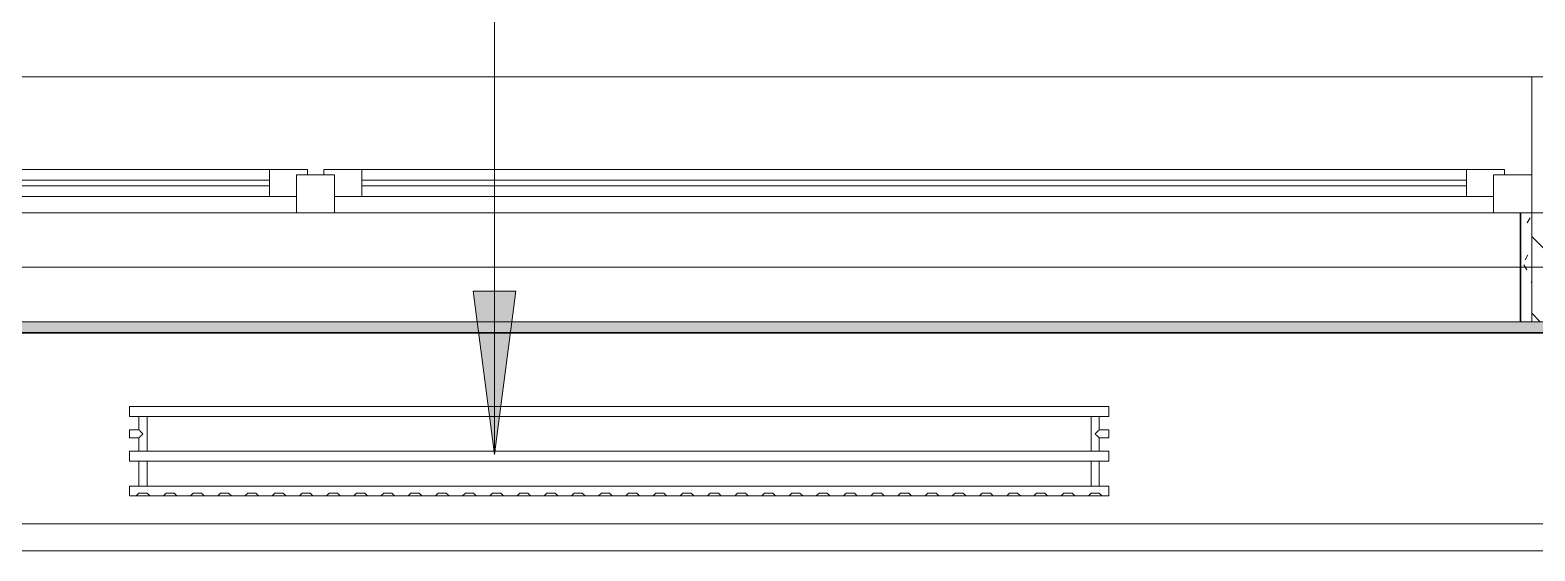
# Model space of a CAD drawing. Header units: millimetres. Extents: x -6228 to 201956, y -8553 to 30426.
# Drawn here: x 158352 to 161118, y 26479 to 27436 of the extents above; entities that cross this region are included whole.
import ezdxf

# ---------------------------------------------------------------- set-up
doc = ezdxf.new("R2010")
doc.units = ezdxf.units.MM
doc.linetypes.add('Осевая', pattern=[15875, 3175, -2381.25, 7937.5, -2381.25])
for name, color, linetype, lineweight in [('A-GLAZ-2', 7, 'Continuous', 9), ('A-WALL-1', 7, 'Continuous', 9), ('A-WALL-4', 7, 'Continuous', 13), ('G-ANNO-TEXT', 7, 'Continuous', 9), ('I-WALL-5', 7, 'Continuous', 9), ('M-EQPM-1', 7, 'Continuous', 9), ('Оси-2', 7, 'Осевая', 9)]:
    doc.layers.add(name, color=color, linetype=linetype, lineweight=lineweight)
doc.layers.add('I-WALL-7', color=9, linetype='Continuous', lineweight=9, true_color=0x808080)
pattern_1 = [(0, (96951.896, 0), (121.92, 30.48), [10.058, -81.382, 10.058, -81.382, -487.68]), (0, (96951.896, 0), (121.92, 30.48), [-182.88, 10.058, -172.822, 10.058, -81.382, -213.36]), (0, (96951.896, 0), (121.92, 30.48), [-457.2, 10.058, -50.902, 10.058, -142.342]), (120, (96997.616, 15.24), (-87.356454, 90.345817), [10.058, -81.382, 10.058, -81.382, -487.68]), (120, (96997.616, 15.24), (-87.356454, 90.345817), [-182.88, 10.058, -172.822, 10.058, -81.382, -213.36]), (120, (96997.616, 15.24), (-87.356454, 90.345817), [-457.2, 10.058, -50.902, 10.058, -142.342]), (240, (97012.856, 76.2), (-34.563546, -120.825817), [10.058, -81.382, 10.058, -81.382, -487.68]), (240, (97012.856, 76.2), (-34.563546, -120.825817), [-182.88, 10.058, -172.822, 10.058, -81.382, -213.36]), (240, (97012.856, 76.2), (-34.563546, -120.825817), [-457.2, 10.058, -50.902, 10.058, -142.342])]

# ---------------------------------------------------------------- blocks, each defined once
blk = doc.blocks.new('120_Окно_СКБ_2Ст - 120_Окно_СКБ_2Ст 3100х2500 _мал_створка слева_-22274797-План зашивки приборов отопления в осях 1 этажа 12-23')
at = {"layer": 'A-GLAZ-2'}
for p, q in [((-1550, 45), (-1550, 115)), ((-1550, 115), (-1480, 115)), ((1530, 115), (-1530, 115)), ((-1480, 115), (-1480, 45)), ((650, 45), (650, 115)), ((650, 115), (720, 115)), ((720, 115), (720, 45)), ((1480, 45), (1480, 115)), ((1480, 115), (1550, 115)), ((1550, 115), (1550, 45)), ((650, 85), (-1480, 85)), ((-1480, 85), (-1480, 45)), ((-1430, 35), (-1430, 85)), ((600, 35), (600, 85)), ((650, 45), (650, 85)), ((1480, 85), (720, 85)), ((720, 85), (720, 45)), ((770, 35), (770, 85)), ((1430, 35), (1430, 85)), ((1480, 45), (1480, 85)), ((-1430, 65), (600, 65)), ((770, 65), (1430, 65)), ((-1480, 45), (-1550, 45)), ((-1550, 45), (-1500, 45)), ((-1480, 45), (-1500, 45)), ((-1500, 45), (-1500, 35)), ((-1500, 35), (670, 35)), ((670, 35), (-1500, 35)), ((600, 55), (-1430, 55)), ((720, 45), (650, 45)), ((670, 45), (650, 45)), ((670, 45), (700, 45)), ((670, 35), (670, 45)), ((720, 45), (700, 45)), ((700, 45), (700, 35)), ((700, 35), (1500, 35)), ((1500, 35), (700, 35)), ((1430, 55), (770, 55)), ((1550, 45), (1480, 45)), ((1500, 45), (1480, 45)), ((1500, 45), (1550, 45)), ((1500, 35), (1500, 45))]:
    blk.add_line(p, q, dxfattribs=at)
blk = doc.blocks.new('radiator_prado_classic_z_tip_30_po exemplyaru - Classic Z Тип 30-500-V223-План зашивки приборов отопления в осях 1 этажа 12-23')
at = {"layer": 'M-EQPM-1'}
for p, q in [((0, 228), (0, 210)), ((1800, 228), (0, 228)), ((0, 210), (0, 228)), ((0, 228), (12.5, 228)), ((12.5, 228), (37.5, 228)), ((37.5, 228), (12.5, 228)), ((12.5, 228), (37.5, 228)), ((12.5, 228), (17.5, 223)), ((12.5, 228), (17.5, 223)), ((32.5, 223), (17.5, 223)), ((17.5, 223), (32.5, 223)), ((32.5, 223), (37.5, 228)), ((37.5, 228), (32.5, 223)), ((37.5, 228), (62.5, 228)), ((62.5, 228), (87.5, 228)), ((87.5, 228), (62.5, 228)), ((62.5, 228), (87.5, 228)), ((62.5, 228), (67.5, 223)), ((62.5, 228), (67.5, 223)), ((82.5, 223), (67.5, 223)), ((67.5, 223), (82.5, 223)), ((82.5, 223), (87.5, 228)), ((87.5, 228), (82.5, 223)), ((87.5, 228), (112.5, 228)), ((112.5, 228), (137.5, 228)), ((137.5, 228), (112.5, 228)), ((112.5, 228), (137.5, 228)), ((112.5, 228), (117.5, 223)), ((112.5, 228), (117.5, 223)), ((132.5, 223), (117.5, 223)), ((117.5, 223), (132.5, 223)), ((132.5, 223), (137.5, 228)), ((137.5, 228), (132.5, 223)), ((137.5, 228), (162.5, 228)), ((162.5, 228), (187.5, 228)), ((187.5, 228), (162.5, 228)), ((162.5, 228), (187.5, 228)), ((162.5, 228), (167.5, 223)), ((162.5, 228), (167.5, 223)), ((182.5, 223), (167.5, 223)), ((167.5, 223), (182.5, 223)), ((182.5, 223), (187.5, 228)), ((187.5, 228), (182.5, 223)), ((187.5, 228), (212.5, 228)), ((212.5, 228), (237.5, 228)), ((237.5, 228), (212.5, 228)), ((212.5, 228), (237.5, 228)), ((212.5, 228), (217.5, 223)), ((212.5, 228), (217.5, 223)), ((232.5, 223), (217.5, 223)), ((217.5, 223), (232.5, 223)), ((232.5, 223), (237.5, 228)), ((237.5, 228), (232.5, 223)), ((237.5, 228), (262.5, 228)), ((262.5, 228), (287.5, 228)), ((287.5, 228), (262.5, 228)), ((262.5, 228), (287.5, 228)), ((262.5, 228), (267.5, 223)), ((262.5, 228), (267.5, 223)), ((282.5, 223), (267.5, 223)), ((267.5, 223), (282.5, 223)), ((282.5, 223), (287.5, 228)), ((287.5, 228), (282.5, 223)), ((287.5, 228), (312.2, 228)), ((312.5, 228), (337.5, 228)), ((337.5, 228), (312.5, 228)), ((312.5, 228), (337.5, 228)), ((312.5, 228), (317.5, 223)), ((312.5, 228), (317.5, 223)), ((332.5, 223), (317.5, 223)), ((317.5, 223), (332.5, 223)), ((332.5, 223), (337.5, 228)), ((337.5, 228), (332.5, 223)), ((337.5, 228), (362.5, 228)), ((362.5, 228), (387.5, 228)), ((387.5, 228), (362.5, 228)), ((362.5, 228), (387.5, 228)), ((362.5, 228), (367.5, 223)), ((362.5, 228), (367.5, 223)), ((382.5, 223), (367.5, 223)), ((367.5, 223), (382.5, 223)), ((382.5, 223), (387.5, 228)), ((387.5, 228), (382.5, 223)), ((387.5, 228), (412.5, 228)), ((412.5, 228), (437.5, 228)), ((437.5, 228), (412.5, 228)), ((412.5, 228), (437.5, 228)), ((412.5, 228), (417.5, 223)), ((412.5, 228), (417.5, 223)), ((432.5, 223), (417.5, 223)), ((417.5, 223), (432.5, 223)), ((432.5, 223), (437.5, 228)), ((437.5, 228), (432.5, 223)), ((437.5, 228), (462.5, 228)), ((462.5, 228), (487.5, 228)), ((487.5, 228), (462.5, 228)), ((462.5, 228), (487.5, 228)), ((462.5, 228), (467.5, 223)), ((462.5, 228), (467.5, 223)), ((482.5, 223), (467.5, 223)), ((467.5, 223), (482.5, 223)), ((482.5, 223), (487.5, 228)), ((487.5, 228), (482.5, 223)), ((487.5, 228), (512.5, 228)), ((512.5, 228), (537.5, 228)), ((537.5, 228), (512.5, 228)), ((512.5, 228), (537.5, 228)), ((512.5, 228), (517.5, 223)), ((512.5, 228), (517.5, 223)), ((532.5, 223), (517.5, 223)), ((517.5, 223), (532.5, 223)), ((532.5, 223), (537.5, 228)), ((537.5, 228), (532.5, 223)), ((537.5, 228), (562.5, 228)), ((562.5, 228), (587.5, 228)), ((587.5, 228), (562.5, 228)), ((562.5, 228), (587.5, 228)), ((562.5, 228), (567.5, 223)), ((562.5, 228), (567.5, 223)), ((582.5, 223), (567.5, 223)), ((567.5, 223), (582.5, 223)), ((582.5, 223), (587.5, 228)), ((587.5, 228), (582.5, 223)), ((587.5, 228), (612.5, 228)), ((612.5, 228), (637.5, 228)), ((637.5, 228), (612.5, 228)), ((612.5, 228), (637.5, 228)), ((612.5, 228), (617.5, 223)), ((612.5, 228), (617.5, 223)), ((632.5, 223), (617.5, 223)), ((617.5, 223), (632.5, 223)), ((632.5, 223), (637.5, 228)), ((637.5, 228), (632.5, 223)), ((637.5, 228), (662.5, 228)), ((662.5, 228), (687.5, 228)), ((687.5, 228), (662.5, 228)), ((662.5, 228), (687.5, 228)), ((662.5, 228), (667.5, 223)), ((662.5, 228), (667.5, 223)), ((682.5, 223), (667.5, 223)), ((667.5, 223), (682.5, 223)), ((682.5, 223), (687.5, 228)), ((687.5, 228), (682.5, 223)), ((687.5, 228), (712.5, 228)), ((712.5, 228), (737.5, 228)), ((737.5, 228), (712.5, 228)), ((712.5, 228), (737.5, 228)), ((712.5, 228), (717.5, 223)), ((712.5, 228), (717.5, 223)), ((732.5, 223), (717.5, 223)), ((717.5, 223), (732.5, 223)), ((732.5, 223), (737.5, 228)), ((737.5, 228), (732.5, 223)), ((737.5, 228), (762.5, 228)), ((762.5, 228), (787.5, 228)), ((787.5, 228), (762.5, 228)), ((762.5, 228), (787.5, 228)), ((762.5, 228), (767.5, 223)), ((762.5, 228), (767.5, 223)), ((782.5, 223), (767.5, 223)), ((767.5, 223), (782.5, 223)), ((782.5, 223), (787.5, 228)), ((787.5, 228), (782.5, 223)), ((787.5, 228), (812.5, 228)), ((812.5, 228), (837.5, 228)), ((837.5, 228), (812.5, 228)), ((812.5, 228), (837.5, 228)), ((812.5, 228), (817.5, 223)), ((812.5, 228), (817.5, 223)), ((832.5, 223), (817.5, 223)), ((817.5, 223), (832.5, 223)), ((832.5, 223), (837.5, 228)), ((837.5, 228), (832.5, 223)), ((837.5, 228), (862.5, 228)), ((862.5, 228), (887.5, 228)), ((887.5, 228), (862.5, 228)), ((862.5, 228), (887.5, 228)), ((862.5, 228), (867.5, 223)), ((862.5, 228), (867.5, 223)), ((882.5, 223), (867.5, 223)), ((867.5, 223), (882.5, 223)), ((882.5, 223), (887.5, 228)), ((887.5, 228), (882.5, 223)), ((887.5, 228), (912.5, 228)), ((912.5, 228), (937.5, 228)), ((937.5, 228), (912.5, 228)), ((912.5, 228), (937.5, 228)), ((912.5, 228), (917.5, 223)), ((912.5, 228), (917.5, 223)), ((932.5, 223), (917.5, 223)), ((917.5, 223), (932.5, 223)), ((932.5, 223), (937.5, 228)), ((937.5, 228), (932.5, 223)), ((937.5, 228), (962.5, 228)), ((962.5, 228), (987.5, 228)), ((987.5, 228), (962.5, 228)), ((962.5, 228), (987.5, 228)), ((962.5, 228), (967.5, 223)), ((962.5, 228), (967.5, 223)), ((982.5, 223), (967.5, 223)), ((967.5, 223), (982.5, 223)), ((982.5, 223), (987.5, 228)), ((987.5, 228), (982.5, 223)), ((987.5, 228), (1012.5, 228)), ((1012.5, 228), (1037.5, 228)), ((1037.5, 228), (1012.5, 228)), ((1012.5, 228), (1037.5, 228)), ((1012.5, 228), (1017.5, 223)), ((1012.5, 228), (1017.5, 223)), ((1032.5, 223), (1017.5, 223)), ((1017.5, 223), (1032.5, 223)), ((1032.5, 223), (1037.5, 228)), ((1037.5, 228), (1032.5, 223)), ((1037.5, 228), (1062.5, 228)), ((1062.5, 228), (1087.5, 228)), ((1087.5, 228), (1062.5, 228)), ((1062.5, 228), (1087.5, 228)), ((1062.5, 228), (1067.5, 223)), ((1062.5, 228), (1067.5, 223)), ((1082.5, 223), (1067.5, 223)), ((1067.5, 223), (1082.5, 223)), ((1082.5, 223), (1087.5, 228)), ((1087.5, 228), (1082.5, 223)), ((1087.5, 228), (1112.5, 228)), ((1112.5, 228), (1137.5, 228)), ((1137.5, 228), (1112.5, 228)), ((1112.5, 228), (1137.5, 228)), ((1112.5, 228), (1117.5, 223)), ((1112.5, 228), (1117.5, 223)), ((1132.5, 223), (1117.5, 223)), ((1117.5, 223), (1132.5, 223)), ((1132.5, 223), (1137.5, 228)), ((1137.5, 228), (1132.5, 223)), ((1137.5, 228), (1162.5, 228)), ((1162.5, 228), (1187.5, 228)), ((1187.5, 228), (1162.5, 228)), ((1162.5, 228), (1187.5, 228)), ((1162.5, 228), (1167.5, 223)), ((1162.5, 228), (1167.5, 223)), ((1182.5, 223), (1167.5, 223)), ((1167.5, 223), (1182.5, 223)), ((1182.5, 223), (1187.5, 228)), ((1187.5, 228), (1182.5, 223)), ((1187.5, 228), (1212.5, 228)), ((1212.5, 228), (1237.5, 228)), ((1237.5, 228), (1212.5, 228)), ((1212.5, 228), (1237.5, 228)), ((1212.5, 228), (1217.5, 223)), ((1212.5, 228), (1217.5, 223)), ((1232.5, 223), (1217.5, 223)), ((1217.5, 223), (1232.5, 223)), ((1232.5, 223), (1237.5, 228)), ((1237.5, 228), (1232.5, 223)), ((1237.5, 228), (1262.5, 228)), ((1262.5, 228), (1287.5, 228)), ((1287.5, 228), (1262.5, 228)), ((1262.5, 228), (1287.5, 228)), ((1262.5, 228), (1267.5, 223)), ((1262.5, 228), (1267.5, 223)), ((1282.5, 223), (1267.5, 223)), ((1267.5, 223), (1282.5, 223)), ((1282.5, 223), (1287.5, 228)), ((1287.5, 228), (1282.5, 223)), ((1287.5, 228), (1312.5, 228)), ((1312.5, 228), (1337.5, 228)), ((1337.5, 228), (1312.5, 228)), ((1312.5, 228), (1337.5, 228)), ((1312.5, 228), (1317.5, 223)), ((1312.5, 228), (1317.5, 223)), ((1332.5, 223), (1317.5, 223)), ((1317.5, 223), (1332.5, 223)), ((1332.5, 223), (1337.5, 228)), ((1337.5, 228), (1332.5, 223)), ((1337.5, 228), (1362.5, 228)), ((1362.5, 228), (1387.5, 228)), ((1387.5, 228), (1362.5, 228)), ((1362.5, 228), (1387.5, 228)), ((1362.5, 228), (1367.5, 223)), ((1362.5, 228), (1367.5, 223)), ((1382.5, 223), (1367.5, 223)), ((1367.5, 223), (1382.5, 223)), ((1382.5, 223), (1387.5, 228)), ((1387.5, 228), (1382.5, 223)), ((1387.5, 228), (1412.5, 228)), ((1412.5, 228), (1437.5, 228)), ((1437.5, 228), (1412.5, 228)), ((1412.5, 228), (1437.5, 228)), ((1412.5, 228), (1417.5, 223)), ((1412.5, 228), (1417.5, 223)), ((1432.5, 223), (1417.5, 223)), ((1417.5, 223), (1432.5, 223)), ((1432.5, 223), (1437.5, 228)), ((1437.5, 228), (1432.5, 223)), ((1437.5, 228), (1462.5, 228)), ((1462.5, 228), (1487.5, 228)), ((1487.5, 228), (1462.5, 228)), ((1462.5, 228), (1487.5, 228)), ((1462.5, 228), (1467.5, 223)), ((1462.5, 228), (1467.5, 223)), ((1482.5, 223), (1467.5, 223)), ((1467.5, 223), (1482.5, 223)), ((1482.5, 223), (1487.5, 228)), ((1487.5, 228), (1482.5, 223)), ((1487.5, 228), (1512.5, 228)), ((1512.5, 228), (1537.5, 228)), ((1537.5, 228), (1512.5, 228)), ((1512.5, 228), (1537.5, 228)), ((1512.5, 228), (1517.5, 223)), ((1512.5, 228), (1517.5, 223)), ((1532.5, 223), (1517.5, 223)), ((1517.5, 223), (1532.5, 223)), ((1532.5, 223), (1537.5, 228)), ((1537.5, 228), (1532.5, 223)), ((1537.5, 228), (1562.5, 228)), ((1562.5, 228), (1587.5, 228)), ((1587.5, 228), (1562.5, 228)), ((1562.5, 228), (1587.5, 228)), ((1562.5, 228), (1567.5, 223)), ((1562.5, 228), (1567.5, 223)), ((1582.5, 223), (1567.5, 223)), ((1567.5, 223), (1582.5, 223)), ((1582.5, 223), (1587.5, 228)), ((1587.5, 228), (1582.5, 223)), ((1587.5, 228), (1612.5, 228)), ((1612.5, 228), (1637.5, 228)), ((1637.5, 228), (1612.5, 228)), ((1612.5, 228), (1637.5, 228)), ((1612.5, 228), (1617.5, 223)), ((1612.5, 228), (1617.5, 223)), ((1632.5, 223), (1617.5, 223)), ((1617.5, 223), (1632.5, 223)), ((1632.5, 223), (1637.5, 228)), ((1637.5, 228), (1632.5, 223)), ((1637.5, 228), (1662.5, 228)), ((1662.5, 228), (1687.5, 228)), ((1687.5, 228), (1662.5, 228)), ((1662.5, 228), (1687.5, 228)), ((1662.5, 228), (1667.5, 223)), ((1662.5, 228), (1667.5, 223)), ((1682.5, 223), (1667.5, 223)), ((1667.5, 223), (1682.5, 223)), ((1682.5, 223), (1687.5, 228)), ((1687.5, 228), (1682.5, 223)), ((1687.5, 228), (1712.5, 228)), ((1712.5, 228), (1737.5, 228)), ((1737.5, 228), (1712.5, 228)), ((1712.5, 228), (1737.5, 228)), ((1712.5, 228), (1717.5, 223)), ((1712.5, 228), (1717.5, 223)), ((1732.5, 223), (1717.5, 223)), ((1717.5, 223), (1732.5, 223)), ((1732.5, 223), (1737.5, 228)), ((1737.5, 228), (1732.5, 223)), ((1737.5, 228), (1762.5, 228)), ((1762.5, 228), (1787.5, 228)), ((1787.5, 228), (1762.5, 228)), ((1762.5, 228), (1787.5, 228)), ((1762.5, 228), (1767.5, 223)), ((1762.5, 228), (1767.5, 223)), ((1782.5, 223), (1767.5, 223)), ((1767.5, 223), (1782.5, 223)), ((1782.5, 223), (1787.5, 228)), ((1787.5, 228), (1782.5, 223)), ((1787.5, 228), (1800, 228)), ((1800, 210), (1800, 228)), ((1800, 228), (1800, 210)), ((0, 210), (1800, 210)), ((17.5, 210), (0, 210)), ((17.5, 210), (17.5, 164)), ((17.5, 210), (17.5, 164)), ((21.2, 210), (17.5, 210)), ((17.5, 210), (17.8, 210)), ((32.5, 210), (17.5, 210)), ((17.5, 210), (32.5, 210)), ((17.8, 210), (32.5, 210)), ((31.5, 210), (18.5, 210)), ((23.1, 210), (21.2, 210)), ((28.7, 210), (23.1, 210)), ((30.3, 210), (28.7, 210)), ((32.5, 210), (30.3, 210)), ((32.5, 164), (32.5, 210)), ((32.5, 164), (32.5, 210)), ((1767.5, 210), (32.5, 210)), ((1767.5, 210), (1767.5, 164)), ((1767.5, 210), (1767.5, 164)), ((1782.5, 210), (1767.5, 210)), ((1767.5, 210), (1782.5, 210)), ((1771.2, 210), (1767.5, 210)), ((1767.5, 210), (1769.7, 210)), ((1781.5, 210), (1768.5, 210)), ((1769.7, 210), (1782.2, 210)), ((1773.1, 210), (1771.2, 210)), ((1778.7, 210), (1773.1, 210)), ((1780.3, 210), (1778.7, 210)), ((1782.5, 210), (1780.3, 210)), ((1782.2, 210), (1782.5, 210)), ((1782.5, 164), (1782.5, 210)), ((1782.5, 164), (1782.5, 210)), ((1800, 210), (1782.5, 210)), ((1800, 164), (0, 164)), ((0, 164), (0, 146)), ((0, 146), (0, 164)), ((0, 164), (17.5, 164)), ((0, 146), (1800, 146)), ((17.5, 146), (0, 146)), ((17.8, 164), (17.5, 164)), ((17.5, 164), (32.5, 164)), ((32.5, 164), (17.5, 164)), ((17.5, 164), (32.5, 164)), ((17.5, 146), (17.5, 121.5)), ((17.5, 146), (17.5, 121.5)), ((17.5, 146), (19.7, 146)), ((30.3, 146), (17.5, 146)), ((17.5, 146), (32.5, 146)), ((32.5, 146), (17.5, 146)), ((25, 164), (17.8, 164)), ((18.5, 164), (31.5, 164)), ((31.5, 146), (18.5, 146)), ((19.7, 146), (32.5, 146)), ((32.5, 164), (25, 164)), ((32.5, 146), (30.3, 146)), ((32.5, 164), (1767.5, 164)), ((32.5, 82), (32.5, 146)), ((32.5, 82), (32.5, 146)), ((1767.5, 146), (32.5, 146)), ((1782.5, 164), (1767.5, 164)), ((1767.5, 164), (1782.5, 164)), ((1782.5, 164), (1767.5, 164)), ((1767.5, 164), (1782.5, 164)), ((1767.5, 146), (1767.5, 82)), ((1767.5, 146), (1767.5, 82)), ((1767.5, 146), (1767.8, 146)), ((1782.5, 146), (1767.5, 146)), ((1767.5, 146), (1782.5, 146)), ((1782.5, 146), (1767.5, 146)), ((1767.8, 146), (1768.5, 146)), ((1768.5, 164), (1781.5, 164)), ((1768.5, 146), (1769.7, 146)), ((1781.5, 146), (1768.5, 146)), ((1769.7, 146), (1771.2, 146)), ((1771.2, 146), (1773.1, 146)), ((1773.1, 146), (1775, 146)), ((1775, 146), (1776.9, 146)), ((1776.9, 146), (1778.7, 146)), ((1778.7, 146), (1780.3, 146)), ((1780.3, 146), (1781.5, 146)), ((1781.5, 146), (1782.2, 146)), ((1782.2, 146), (1782.5, 146)), ((1782.5, 164), (1800, 164)), ((1782.5, 121.5), (1782.5, 146)), ((1782.5, 121.5), (1782.5, 146)), ((1800, 146), (1782.5, 146)), ((1800, 146), (1800, 164)), ((1800, 164), (1800, 146)), ((17.5, 121.5), (0, 121.5)), ((17.5, 121.5), (0, 121.5)), ((0, 121.5), (0, 121.2)), ((0, 106.5), (0, 121.5)), ((0, 121.2), (0, 106.8)), ((0, 121.2), (0, 120.5)), ((0, 120.5), (0, 121.2)), ((0, 121.2), (0, 121.2)), ((0, 120.5), (0, 119.3)), ((0, 119.3), (0, 120.5)), ((0, 119.3), (0, 117.8)), ((0, 117.8), (0, 119.3)), ((0, 117.8), (0, 115.9)), ((0, 115.9), (0, 117.8)), ((0, 115.9), (0, 114)), ((0, 114), (0, 115.9)), ((0, 114), (0, 112.1)), ((0, 112.1), (0, 114)), ((0, 112.1), (0, 110.2)), ((0, 110.2), (0, 112.1)), ((1800, 121.5), (1782.5, 121.5)), ((1800, 121.5), (1782.5, 121.5)), ((1800, 121.5), (1800, 106.5)), ((1800, 121.2), (1800, 121.5)), ((1800, 121.5), (1800, 121.2)), ((1800, 121.2), (1800, 121.5)), ((1800, 106.8), (1800, 121.2)), ((1800, 121.2), (1800, 106.8)), ((1800, 106.8), (1800, 121.2)), ((0, 110.2), (0, 108.7)), ((0, 108.7), (0, 110.2)), ((0, 108.7), (0, 107.5)), ((0, 106.8), (0, 108.7)), ((0, 107.5), (0, 106.8)), ((0, 106.8), (0, 106.5)), ((0, 106.8), (0, 106.8)), ((0, 106.5), (17.5, 106.5)), ((0, 106.5), (17.5, 106.5)), ((17.5, 106.5), (17.5, 82)), ((17.5, 106.5), (17.5, 82)), ((1782.5, 82), (1782.5, 106.5)), ((1782.5, 106.5), (1800, 106.5)), ((1782.5, 82), (1782.5, 106.5)), ((1782.5, 106.5), (1800, 106.5)), ((1800, 106.5), (1800, 106.8)), ((1800, 106.8), (1800, 106.5)), ((1800, 106.5), (1800, 106.8)), ((1800, 82), (0, 82)), ((0, 82), (0, 64)), ((0, 64), (0, 82)), ((0, 82), (17.5, 82)), ((1800, 64), (0, 64)), ((0, 64), (1800, 64)), ((32.5, 82), (17.5, 82)), ((17.5, 82), (32.5, 82)), ((32.5, 82), (17.5, 82)), ((17.5, 82), (32.5, 82)), ((18.5, 82), (31.5, 82)), ((32.5, 82), (1767.5, 82)), ((1782.5, 82), (1767.5, 82)), ((1767.5, 82), (1782.5, 82)), ((1776.9, 82), (1767.5, 82)), ((1767.5, 82), (1768.5, 82)), ((1768.5, 82), (1769.7, 82)), ((1768.5, 82), (1781.5, 82)), ((1769.7, 82), (1771.2, 82)), ((1771.2, 82), (1775, 82)), ((1775, 82), (1782.5, 82)), ((1778.7, 82), (1776.9, 82)), ((1780.3, 82), (1778.7, 82)), ((1782.2, 82), (1780.3, 82)), ((1782.5, 82), (1782.2, 82)), ((1782.5, 82), (1800, 82)), ((1800, 64), (1800, 82)), ((1800, 82), (1800, 64))]:
    blk.add_line(p, q, dxfattribs=at)
for points, knots in [([(17.8, 121.2), (17.7, 121.3), (17.7, 121.3), (17.5, 121.5), (17.5, 121.5), (17.5, 121.5)], [0.8571429, 0.8571429, 0.8571429, 0.8571429, 0.8928571, 0.9285714, 1, 1, 1, 1]), ([(17.5, 121.5), (17.5, 121.5), (17.5, 121.5), (17.7, 121.3), (17.7, 121.3), (17.8, 121.2)], [0, 0, 0, 0, 0.0714286, 0.1071429, 0.1428571, 0.1428571, 0.1428571, 0.1428571]), ([(17.5, 121.5), (17.5, 121.5), (17.5, 121.5), (17.7, 121.3), (17.7, 121.3), (17.8, 121.2)], [0, 0, 0, 0, 0.0714286, 0.1071429, 0.1428571, 0.1428571, 0.1428571, 0.1428571]), ([(25, 114), (24.5, 114.5), (23.6, 115.4), (22.4, 116.6), (21.6, 117.4), (21.1, 117.9), (20.8, 118.2), (20.5, 118.5), (20.2, 118.8), (19.8, 119.1), (19.6, 119.4), (19.3, 119.7), (19, 120), (18.7, 120.3), (18.5, 120.5), (18.3, 120.7), (18.1, 120.9), (17.9, 121.1), (17.8, 121.2), (17.7, 121.3), (17.5, 121.5), (17.5, 121.5), (17.5, 121.5)], [0, 0, 0, 0, 0.142857, 0.285714, 0.357143, 0.392857, 0.428571, 0.464286, 0.5, 0.535714, 0.571429, 0.607143, 0.642857, 0.678571, 0.714286, 0.75, 0.785714, 0.821429, 0.857143, 0.892857, 0.928571, 1, 1, 1, 1]), ([(17.5, 106.5), (17.5, 106.5), (17.5, 106.5), (17.7, 106.7), (17.8, 106.8), (17.9, 106.9), (18.1, 107.1), (18.3, 107.3), (18.5, 107.5), (18.7, 107.7), (19, 108), (19.3, 108.3), (19.6, 108.6), (19.8, 108.9), (20.3, 109.3), (20.7, 109.7), (21.1, 110.1), (21.6, 110.6), (22.4, 111.4), (23.6, 112.6), (24.5, 113.5), (25, 114)], [0, 0, 0, 0, 0.071429, 0.107143, 0.142857, 0.178571, 0.214286, 0.25, 0.285714, 0.321429, 0.357143, 0.392857, 0.428571, 0.464286, 0.5, 0.571429, 0.607143, 0.642857, 0.714286, 0.857143, 1, 1, 1, 1]), ([(17.8, 121.2), (17.8, 121.2), (17.9, 121.1), (18.1, 120.9), (18.3, 120.7), (18.5, 120.5), (18.7, 120.3), (19, 120), (19.3, 119.7), (19.6, 119.4), (19.8, 119.1), (20.3, 118.7), (20.7, 118.3), (21.1, 117.9), (21.6, 117.4), (22.4, 116.6), (23.1, 115.9), (23.6, 115.4)], [0.1428571, 0.1428571, 0.1428571, 0.1428571, 0.1785714, 0.2142857, 0.25, 0.2857143, 0.3214286, 0.3571429, 0.3928571, 0.4285714, 0.4642857, 0.5, 0.5714286, 0.6071429, 0.6428571, 0.7142857, 0.8571429, 0.8571429, 0.8571429, 0.8571429]), ([(22.1, 111.1), (21.9, 110.9), (21.6, 110.6), (21.1, 110.1), (20.8, 109.8), (20.5, 109.5), (20.2, 109.2), (19.8, 108.9), (19.6, 108.6), (19.3, 108.3), (19, 108), (18.7, 107.7), (18.5, 107.5), (18.3, 107.3), (18.1, 107.1), (17.9, 106.9), (17.8, 106.8), (17.8, 106.8)], [0.2857143, 0.2857143, 0.2857143, 0.2857143, 0.3571429, 0.3928571, 0.4285714, 0.4642857, 0.5, 0.5357143, 0.5714286, 0.6071429, 0.6428571, 0.6785714, 0.7142857, 0.75, 0.7857143, 0.8214286, 0.8571429, 0.8571429, 0.8571429, 0.8571429]), ([(19.6, 119.4), (19.7, 119.3), (19.9, 119.2), (20.3, 118.7), (20.6, 118.4), (20.8, 118.2)], [0.4285714, 0.4285714, 0.4285714, 0.4285714, 0.4642857, 0.5, 0.5714286, 0.5714286, 0.5714286, 0.5714286]), ([(22.1, 116.9), (21.9, 117.1), (21.6, 117.4), (21.1, 117.9), (20.9, 118.1), (20.8, 118.2)], [0.2857143, 0.2857143, 0.2857143, 0.2857143, 0.3571429, 0.3928571, 0.4285714, 0.4285714, 0.4285714, 0.4285714]), ([(20.8, 118.2), (20.9, 118.1), (21.1, 117.9), (21.6, 117.4), (21.9, 117.1), (22.1, 116.9)], [0.5714286, 0.5714286, 0.5714286, 0.5714286, 0.6071429, 0.6428571, 0.7142857, 0.7142857, 0.7142857, 0.7142857]), ([(20.8, 109.8), (20.9, 109.9), (21.1, 110.1), (21.6, 110.6), (21.9, 110.9), (22.1, 111.1)], [0.5714286, 0.5714286, 0.5714286, 0.5714286, 0.6071429, 0.6428571, 0.7142857, 0.7142857, 0.7142857, 0.7142857]), ([(22.1, 111.1), (21.9, 110.9), (21.6, 110.6), (21.1, 110.1), (20.9, 109.9), (20.8, 109.8)], [0.2857143, 0.2857143, 0.2857143, 0.2857143, 0.3571429, 0.3928571, 0.4285714, 0.4285714, 0.4285714, 0.4285714]), ([(1775, 114), (1775.5, 114.5), (1776.4, 115.4), (1777.6, 116.6), (1778.4, 117.4), (1778.9, 117.9), (1779.2, 118.2), (1779.5, 118.5), (1779.8, 118.8), (1780.1, 119.2), (1780.4, 119.4), (1780.7, 119.7), (1781, 120), (1781.3, 120.3), (1781.5, 120.5), (1781.7, 120.7), (1781.9, 120.9), (1782.1, 121.1), (1782.2, 121.2), (1782.3, 121.3), (1782.5, 121.5), (1782.5, 121.5), (1782.5, 121.5)], [0, 0, 0, 0, 0.142857, 0.285714, 0.357143, 0.392857, 0.428571, 0.464286, 0.5, 0.535714, 0.571429, 0.607143, 0.642857, 0.678571, 0.714286, 0.75, 0.785714, 0.821429, 0.857143, 0.892857, 0.928571, 1, 1, 1, 1]), ([(1782.5, 106.5), (1782.5, 106.5), (1782.5, 106.5), (1782.3, 106.7), (1782.2, 106.8), (1782.1, 106.9), (1781.9, 107.1), (1781.7, 107.3), (1781.5, 107.5), (1781.3, 107.7), (1781, 108), (1780.7, 108.3), (1780.4, 108.6), (1780.1, 108.8), (1779.7, 109.3), (1779.3, 109.7), (1778.9, 110.1), (1778.4, 110.6), (1777.6, 111.4), (1776.4, 112.6), (1775.5, 113.5), (1775, 114)], [0, 0, 0, 0, 0.071429, 0.107143, 0.142857, 0.178571, 0.214286, 0.25, 0.285714, 0.321429, 0.357143, 0.392857, 0.428571, 0.464286, 0.5, 0.571429, 0.607143, 0.642857, 0.714286, 0.857143, 1, 1, 1, 1]), ([(1782.2, 121.2), (1782.2, 121.2), (1782.1, 121.1), (1781.9, 120.9), (1781.7, 120.7), (1781.5, 120.5), (1781.3, 120.3), (1781, 120), (1780.7, 119.7), (1780.4, 119.4), (1780.1, 119.2), (1779.7, 118.7), (1779.3, 118.3), (1778.9, 117.9), (1778.4, 117.4), (1777.6, 116.6), (1776.9, 115.9), (1776.4, 115.4)], [0.1428571, 0.1428571, 0.1428571, 0.1428571, 0.1785714, 0.2142857, 0.25, 0.2857143, 0.3214286, 0.3571429, 0.3928571, 0.4285714, 0.4642857, 0.5, 0.5714286, 0.6071429, 0.6428571, 0.7142857, 0.8571429, 0.8571429, 0.8571429, 0.8571429]), ([(1776.4, 115.4), (1776.9, 115.9), (1777.6, 116.6), (1778.4, 117.4), (1778.9, 117.9), (1779.1, 118.1), (1779.2, 118.2)], [0.1428571, 0.1428571, 0.1428571, 0.1428571, 0.2857143, 0.3571429, 0.3928571, 0.4285714, 0.4285714, 0.4285714, 0.4285714]), ([(1781.5, 120.5), (1781.4, 120.4), (1781.3, 120.3), (1781, 120), (1780.7, 119.7), (1780.4, 119.4), (1780.1, 119.2), (1779.7, 118.7), (1779.3, 118.3), (1778.9, 117.9), (1778.4, 117.4), (1778.1, 117.1), (1777.9, 116.9)], [0.2857143, 0.2857143, 0.2857143, 0.2857143, 0.3214286, 0.3571429, 0.3928571, 0.4285714, 0.4642857, 0.5, 0.5714286, 0.6071429, 0.6428571, 0.7142857, 0.7142857, 0.7142857, 0.7142857]), ([(1777.9, 111.1), (1778.1, 110.9), (1778.4, 110.6), (1778.9, 110.1), (1779.2, 109.8), (1779.5, 109.5), (1779.8, 109.2), (1780.1, 108.8), (1780.4, 108.6), (1780.7, 108.3), (1781, 108), (1781.3, 107.7), (1781.5, 107.5), (1781.7, 107.3), (1781.9, 107.1), (1782.1, 106.9), (1782.2, 106.8), (1782.2, 106.8)], [0.2857143, 0.2857143, 0.2857143, 0.2857143, 0.3571429, 0.3928571, 0.4285714, 0.4642857, 0.5, 0.5357143, 0.5714286, 0.6071429, 0.6428571, 0.6785714, 0.7142857, 0.75, 0.7857143, 0.8214286, 0.8571429, 0.8571429, 0.8571429, 0.8571429]), ([(1777.9, 111.1), (1778.1, 110.9), (1778.4, 110.6), (1778.9, 110.1), (1779.2, 109.8), (1779.5, 109.5), (1779.8, 109.2), (1780.1, 108.8), (1780.4, 108.6), (1780.7, 108.3), (1781, 108), (1781.3, 107.7), (1781.4, 107.6), (1781.5, 107.5)], [0.2857143, 0.2857143, 0.2857143, 0.2857143, 0.3571429, 0.3928571, 0.4285714, 0.4642857, 0.5, 0.5357143, 0.5714286, 0.6071429, 0.6428571, 0.6785714, 0.7142857, 0.7142857, 0.7142857, 0.7142857]), ([(1782.2, 106.8), (1782.2, 106.8), (1782.1, 106.9), (1781.9, 107.1), (1781.7, 107.3), (1781.5, 107.5), (1781.3, 107.7), (1781, 108), (1780.7, 108.3), (1780.4, 108.6), (1780.1, 108.8), (1779.7, 109.3), (1779.3, 109.7), (1778.9, 110.1), (1778.4, 110.6), (1778.1, 110.9), (1777.9, 111.1)], [0.1428571, 0.1428571, 0.1428571, 0.1428571, 0.1785714, 0.2142857, 0.25, 0.2857143, 0.3214286, 0.3571429, 0.3928571, 0.4285714, 0.4642857, 0.5, 0.5714286, 0.6071429, 0.6428571, 0.7142857, 0.7142857, 0.7142857, 0.7142857]), ([(1782.5, 121.5), (1782.5, 121.5), (1782.5, 121.5), (1782.3, 121.3), (1782.3, 121.3), (1782.2, 121.2)], [0, 0, 0, 0, 0.0714286, 0.1071429, 0.1428571, 0.1428571, 0.1428571, 0.1428571]), ([(1782.5, 121.5), (1782.5, 121.5), (1782.5, 121.5), (1782.3, 121.3), (1782.3, 121.3), (1782.2, 121.2)], [0, 0, 0, 0, 0.0714286, 0.1071429, 0.1428571, 0.1428571, 0.1428571, 0.1428571]), ([(1782.2, 121.2), (1782.3, 121.3), (1782.3, 121.3), (1782.5, 121.5), (1782.5, 121.5), (1782.5, 121.5)], [0.8571429, 0.8571429, 0.8571429, 0.8571429, 0.8928571, 0.9285714, 1, 1, 1, 1]), ([(17.5, 106.5), (17.5, 106.5), (17.5, 106.5), (17.7, 106.7), (17.7, 106.7), (17.8, 106.8)], [0, 0, 0, 0, 0.0714286, 0.1071429, 0.1428571, 0.1428571, 0.1428571, 0.1428571]), ([(17.8, 106.8), (17.7, 106.7), (17.7, 106.7), (17.5, 106.5), (17.5, 106.5), (17.5, 106.5)], [0.8571429, 0.8571429, 0.8571429, 0.8571429, 0.8928571, 0.9285714, 1, 1, 1, 1]), ([(17.8, 106.8), (17.7, 106.7), (17.7, 106.7), (17.5, 106.5), (17.5, 106.5), (17.5, 106.5)], [0.8571429, 0.8571429, 0.8571429, 0.8571429, 0.8928571, 0.9285714, 1, 1, 1, 1]), ([(17.8, 106.8), (17.8, 106.8), (17.9, 106.9), (18.1, 107.1), (18.3, 107.3), (18.5, 107.5), (18.7, 107.7), (19, 108), (19.3, 108.3), (19.6, 108.6), (19.9, 108.8), (20.3, 109.3), (20.6, 109.6), (20.8, 109.8)], [0.1428571, 0.1428571, 0.1428571, 0.1428571, 0.1785714, 0.2142857, 0.25, 0.2857143, 0.3214286, 0.3571429, 0.3928571, 0.4285714, 0.4642857, 0.5, 0.5714286, 0.5714286, 0.5714286, 0.5714286]), ([(1782.2, 106.8), (1782.3, 106.7), (1782.3, 106.7), (1782.5, 106.5), (1782.5, 106.5), (1782.5, 106.5)], [0.8571429, 0.8571429, 0.8571429, 0.8571429, 0.8928571, 0.9285714, 1, 1, 1, 1]), ([(1782.2, 106.8), (1782.3, 106.7), (1782.3, 106.7), (1782.5, 106.5), (1782.5, 106.5), (1782.5, 106.5)], [0.8571429, 0.8571429, 0.8571429, 0.8571429, 0.8928571, 0.9285714, 1, 1, 1, 1]), ([(1782.5, 106.5), (1782.5, 106.5), (1782.5, 106.5), (1782.3, 106.7), (1782.3, 106.7), (1782.2, 106.8)], [0, 0, 0, 0, 0.0714286, 0.1071429, 0.1428571, 0.1428571, 0.1428571, 0.1428571])]:
    blk.add_open_spline(points, degree=3, knots=knots, dxfattribs=at)
for points in [[(20.8, 118.2), (20.7, 118.3), (20.5, 118.5), (20.2, 118.8), (19.9, 119.2), (19.6, 119.4), (19.3, 119.7), (19, 120), (18.7, 120.3), (18.5, 120.5), (18.3, 120.7), (18.1, 120.9), (17.9, 121.1), (17.8, 121.2), (17.8, 121.2)], [(17.8, 121.2), (17.8, 121.2), (17.9, 121.1), (18.1, 120.9), (18.3, 120.7), (18.5, 120.5), (18.7, 120.3), (19, 120), (19.3, 119.7), (19.5, 119.5), (19.6, 119.4)], [(23.6, 115.4), (23.1, 115.9), (22.6, 116.4), (22.1, 116.9)], [(22.1, 116.9), (22.6, 116.4), (23.1, 115.9), (23.6, 115.4)], [(25, 114), (24.5, 113.5), (23.6, 112.6), (22.6, 111.6), (22.1, 111.1)], [(22.1, 111.1), (22.6, 111.6), (23.1, 112.1), (23.6, 112.6)], [(23.6, 112.6), (23.1, 112.1), (22.6, 111.6), (22.1, 111.1)], [(25, 114), (24.5, 114.5), (24, 115), (23.6, 115.4)], [(23.6, 115.4), (24, 115), (24.5, 114.5), (25, 114)], [(23.6, 115.4), (24, 115), (24.5, 114.5), (25, 114)], [(23.6, 112.6), (24, 113), (24.5, 113.5), (25, 114)], [(25, 114), (24.5, 113.5), (24, 113), (23.6, 112.6)], [(1776.4, 115.4), (1776, 115), (1775.5, 114.5), (1775, 114)], [(1776.4, 115.4), (1776, 115), (1775.5, 114.5), (1775, 114)], [(1775, 114), (1775.5, 114.5), (1776, 115), (1776.4, 115.4)], [(1775, 114), (1775.5, 113.5), (1776.4, 112.6), (1777.4, 111.6), (1777.9, 111.1)], [(1775, 114), (1775.5, 113.5), (1776, 113), (1776.4, 112.6)], [(1777.9, 111.1), (1777.4, 111.6), (1776.4, 112.6), (1775.5, 113.5), (1775, 114)], [(1777.9, 116.9), (1777.4, 116.4), (1776.9, 115.9), (1776.4, 115.4)], [(1776.4, 112.6), (1776.9, 112.1), (1777.4, 111.6), (1777.9, 111.1)], [(1779.2, 118.2), (1779.3, 118.3), (1779.5, 118.5), (1779.8, 118.8), (1780.1, 119.2), (1780.4, 119.4), (1780.7, 119.7), (1781, 120), (1781.3, 120.3), (1781.5, 120.5), (1781.7, 120.7), (1781.9, 120.9), (1782.1, 121.1), (1782.2, 121.2), (1782.2, 121.2)], [(1782.2, 121.2), (1782.2, 121.2), (1782.1, 121.1), (1781.9, 120.9), (1781.7, 120.7), (1781.6, 120.6), (1781.5, 120.5)], [(19.6, 108.6), (19.5, 108.5), (19.3, 108.3), (19, 108), (18.7, 107.7), (18.5, 107.5), (18.3, 107.3), (18.1, 107.1), (17.9, 106.9), (17.8, 106.8), (17.8, 106.8)], [(20.8, 109.8), (20.7, 109.7), (20.5, 109.5), (20.2, 109.2), (19.9, 108.8), (19.7, 108.7), (19.6, 108.6)], [(1781.5, 107.5), (1781.6, 107.4), (1781.7, 107.3), (1781.9, 107.1), (1782.1, 106.9), (1782.2, 106.8), (1782.2, 106.8)]]:
    blk.add_open_spline(points, degree=3, dxfattribs=at)

msp = doc.modelspace()

# ---------------------------------------------------------------- hatches: boundary and pattern name
at = {"layer": 'G-ANNO-TEXT'}
msp.add_hatch(color=256, dxfattribs=at).paths.add_polyline_path([(159205.7, 26655.9), (159245.2, 26955.9), (159166.2, 26955.9)])
at = {"layer": 'I-WALL-5'}
h = msp.add_hatch(dxfattribs=at)
h.set_pattern_fill('FP_159', color=256, style=0, pattern_type=2)
h.set_pattern_definition([(135, (96951.9, 0), (-70.71068, -70.71068), [])])
h.paths.add_polyline_path([(181021.6, 26900), (181151.9, 26900), (181151.9, 27100), (178101.9, 27100), (178101.9, 26900), (180408.7, 26900)])
h.paths.add_polyline_path([(177301.9, 26900), (177601.9, 26900), (177601.9, 27100), (177301.9, 27100), (177301.9, 26971.5)])
h.paths.add_polyline_path([(174641.9, 26900), (174801.9, 26900), (174801.9, 27100), (174201.9, 27100), (174201.9, 26900), (174621.9, 26900)])
h.paths.add_polyline_path([(173491.9, 26900), (173701.9, 26900), (173701.9, 27100), (173291.9, 27100), (173291.9, 26900), (173309.9, 26900)])
h.paths.add_polyline_path([(171125.6, 26900), (171191.9, 26900), (171191.9, 27100), (170991.9, 27100), (170991.9, 26900)])
h.paths.add_polyline_path([(170397.6, 26900), (170491.9, 26900), (170491.9, 27100), (167761.9, 27100), (167761.9, 26900), (170215.5, 26900)])
h.paths.add_polyline_path([(166939.2, 26900), (167261.9, 26900), (167261.9, 27100), (165811.9, 27100), (165811.9, 26900), (166575.1, 26900)])
h.paths.add_polyline_path([(164026.8, 26900), (164911.9, 26900), (164911.9, 27100), (163711.9, 27100), (163711.9, 26900), (163740.9, 26900)])
h.paths.add_polyline_path([(161478.5, 26900), (162211.9, 26900), (162211.9, 27100), (161111.9, 27100), (161111.9, 26900), (161416.7, 26900)])
h.paths.add_polyline_path([(157732.9, 26900), (158011.9, 26900), (158011.9, 27100), (156811.9, 27100), (156811.9, 26900), (157731.9, 26900)])
h.paths.add_polyline_path([(153833.7, 26900), (154111.9, 26900), (154111.9, 27100), (152861.8, 27100), (152861.8, 26900), (153651.7, 26900)])
h.paths.add_polyline_path([(151649.4, 26900), (151961.8, 26900), (151961.8, 27100), (150812.1, 27100), (150812.1, 26900), (151285.4, 26900)])
h.paths.add_polyline_path([(147712.1, 26900), (147712.1, 27100), (147316.7, 27100), (147316.7, 26900), (147645, 26900)])
at = {"layer": 'I-WALL-7'}
h = msp.add_hatch(dxfattribs=at)
h.set_pattern_fill('FP_186', color=256, style=0, pattern_type=2)
h.set_pattern_definition(pattern_1)
h.paths.add_polyline_path([(161111.9, 26900), (161111.9, 27100), (161091.9, 27100), (161091.9, 26900)])
h = msp.add_hatch(dxfattribs=at)
h.set_pattern_fill('FP_186', color=256, style=0, pattern_type=2)
h.set_pattern_definition(pattern_1)
h.paths.add_polyline_path([(163091.9, 26880), (163091.9, 26900), (157711.9, 26900), (157711.9, 26880), (162934.7, 26880)])

# ---------------------------------------------------------------- linework, layer by layer
at = {"layer": 'A-WALL-1'}
for p, q in [((173291.9, 27350), (152861.8, 27350)), ((161111.9, 27350), (161111.9, 27100))]:
    msp.add_line(p, q, dxfattribs=at)
at = {"layer": 'A-WALL-4'}
msp.add_line((162211.9, 27100), (161111.9, 27100), dxfattribs=at)
at = {"layer": 'G-ANNO-TEXT'}
for p, q in [((159205.7, 26655.9), (159205.7, 30274.4)), ((159245.2, 26955.9), (159166.2, 26955.9)), ((159166.2, 26955.9), (159205.7, 26655.9)), ((159205.7, 26655.9), (159245.2, 26955.9))]:
    msp.add_line(p, q, dxfattribs=at)
at = {"layer": 'I-WALL-5'}
for p, q in [((158031.9, 27100), (161091.9, 27100)), ((161111.9, 27100), (161090.9, 27100)), ((161090.9, 27100), (161090.9, 26900)), ((161091.9, 27100), (161091.9, 26900)), ((161111.9, 26900), (161111.9, 27100)), ((163111.9, 26900), (157111.9, 26900)), ((161090.9, 26900), (161111.9, 26900)), ((157731.9, 26880), (163091.9, 26880)), ((163091.9, 26879), (157732.9, 26879)), ((161111.9, 26880), (161111.9, 26879)), ((157732.9, 26529), (163091.9, 26529)), ((163112.4, 26479), (157090.9, 26479))]:
    msp.add_line(p, q, dxfattribs=at)
at = {"layer": 'Оси-2'}
msp.add_line((135394.4, 27000), (179201.9, 27000), dxfattribs=at)

# ---------------------------------------------------------------- block references
at = {"layer": 'A-GLAZ-2', "rotation": 180}
msp.add_blockref('120_Окно_СКБ_2Ст - 120_Окно_СКБ_2Ст 3100х2500 _мал_створка слева_-22274797-План зашивки приборов отопления в осях 1 этажа 12-23', (159561.9, 27215), dxfattribs=at)
at = {"layer": 'M-EQPM-1', "rotation": 180}
msp.add_blockref('radiator_prado_classic_z_tip_30_po exemplyaru - Classic Z Тип 30-500-V223-План зашивки приборов отопления в осях 1 этажа 12-23', (160334.6, 26808), dxfattribs=at)

doc.saveas('drawing.dxf')
